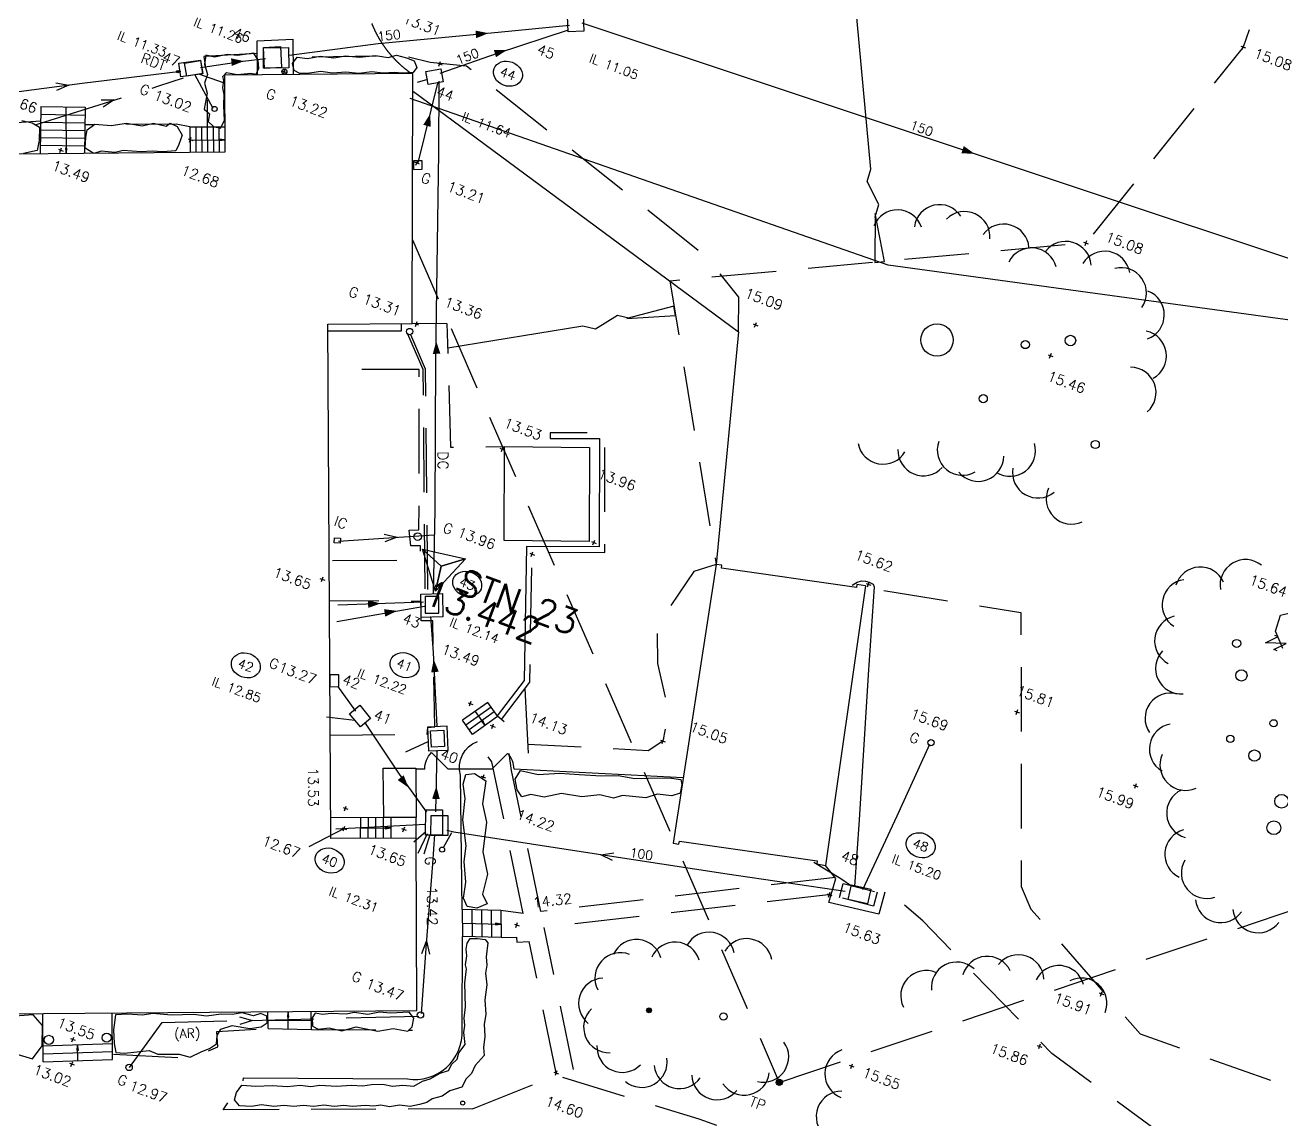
# Model space of a CAD drawing. Header units: millimetres. Extents: x 521005098 to 521837086, y 174609906 to 175681253.
# Drawn here: x 521447142 to 521496642, y 174917061 to 174960173 of the extents above; entities that cross this region are included whole.
import ezdxf
from ezdxf.enums import TextEntityAlignment as Align

# ---------------------------------------------------------------- set-up
doc = ezdxf.new("R2010")
doc.units = ezdxf.units.MM
doc.header["$LTSCALE"] = 200
for name, pattern in [('layout$0$DASHED', [19.05, 12.7, -6.35]), ('layout$0$HIDDEN', [9.525, 6.35, -3.175]), ('layout$0$survey$0$DASHED', [19.05, 12.7, -6.35])]:
    doc.linetypes.add(name, pattern=pattern)
for name, color, linetype in [('layout$0$ED-CHAMBER', 7, 'layout$0$HIDDEN'), ('layout$0$ED-ELEC', 30, 'Continuous'), ('layout$0$ED-FOUL', 3, 'Continuous'), ('layout$0$ED-STORM', 3, 'Continuous'), ('layout$0$survey$0$BOUNDARY', 8, 'Continuous'), ('layout$0$survey$0$BT', 8, 'Continuous'), ('layout$0$survey$0$BUILDING', 8, 'Continuous'), ('layout$0$survey$0$CONTROL', 8, 'Continuous'), ('layout$0$survey$0$DETAIL', 8, 'Continuous'), ('layout$0$survey$0$LEVEL', 8, 'Continuous'), ('layout$0$survey$0$MH_NUMBER', 8, 'Continuous'), ('layout$0$survey$0$SERVICE', 8, 'Continuous'), ('layout$0$survey$0$STAIRS', 8, 'Continuous'), ('layout$0$survey$0$TEXT_SERVICE', 8, 'Continuous'), ('layout$0$survey$0$VEGETATION', 8, 'Continuous')]:
    doc.layers.add(name, color=color, linetype=linetype)
doc.styles.add('layout$0$ROMANS', font='Romans.shx')
doc.styles.add('layout$0$survey$0$ROMANS', font='Romans.shx')

# ---------------------------------------------------------------- blocks, each defined once
blk = doc.blocks.new('layout$0$F')
at = {"layer": 'layout$0$ED-FOUL'}
blk.add_lwpolyline([(0, 0, 0, 0.3, 0), (-0.5, 0, 0.3, 0.3, 0)], format="xyseb", dxfattribs=at)
blk = doc.blocks.new('layout$0$S')
at = {"layer": 'layout$0$ED-STORM'}
blk.add_lwpolyline([(-0.5, 0.15), (0.001, 0), (-0.5, -0.151)], dxfattribs=at)
blk = doc.blocks.new('layout')
at = {"layer": 'layout$0$survey$0$SERVICE', "linetype": 'Continuous'}
h = blk.add_hatch(color=256, dxfattribs=at)
edge = h.paths.add_edge_path()
edge.add_arc((521476848, 174918538), 125, 0, 360)
at = {"layer": 'layout$0$survey$0$VEGETATION', "linetype": 'Continuous'}
h = blk.add_hatch(color=256, dxfattribs=at)
edge = h.paths.add_edge_path()
edge.add_arc((521471718.2, 174921375.8), 95.5, 0, 360)
at = {"layer": 'layout$0$ED-CHAMBER'}
for points in [[(521456524.2, 174959277.4), (521457521.2, 174959292), (521457532.9, 174958491.2), (521456535.9, 174958476.6), (521456524.2, 174959277.4)], [(521454128.6, 174958254.1), (521453279.7, 174958131.5), (521453201.1, 174958675.6), (521454050.1, 174958798.3), (521454128.6, 174958254.1)], [(521463581.2, 174937784.4), (521463597.2, 174936864.7), (521462743.2, 174936849.9), (521462727.2, 174937769.6), (521463581.2, 174937784.4)], [(521462996, 174932529.4), (521463035.8, 174931590.9), (521463809.8, 174931623.7), (521463770.1, 174932562.2), (521462996, 174932529.4)], [(521463581.4, 174929271.8), (521463580.4, 174928273.2), (521462917.6, 174928273.8), (521462918.5, 174929272.4), (521463581.4, 174929271.8)], [(521480562.2, 174925474.3), (521479220.8, 174925823.1), (521479363.6, 174926372), (521480705, 174926023.2), (521480562.2, 174925474.3)]]:
    blk.add_lwpolyline(points, dxfattribs=at)
at = {"layer": 'layout$0$ED-ELEC'}
for p, q in [((521496491.4, 174936090.3), (521496363.6, 174936131.1)), ((521496002.3, 174935852), (521496491.4, 174936090.3)), ((521496817.4, 174935817.3), (521496002.3, 174935852)), ((521496328.3, 174935579), (521496817.4, 174935817.3)), ((521496456.1, 174935538.2), (521496328.3, 174935579))]:
    blk.add_line(p, q, dxfattribs=at)
at = {"layer": 'layout$0$ED-FOUL'}
for points in [[(521457546.2, 174958984.5), (521461044.7, 174959447.6), (521465767.5, 174959890.6), (521468583.6, 174960167.6)], [(521457546.2, 174958984.5), (521461044.7, 174959447.6), (521465767.5, 174959890.6), (521468583.6, 174960167.6)], [(521463485.9, 174958285.8), (521465748.2, 174959072.7), (521468543.7, 174959982.7)], [(521463485.9, 174958285.8), (521465748.2, 174959072.7), (521468543.7, 174959982.7)], [(521469070.3, 174960263.3), (521476369.4, 174957835.2), (521487747.5, 174954034.9), (521498595.1, 174950426.4)], [(521469070.3, 174960263.3), (521476369.4, 174957835.2), (521487747.5, 174954034.9), (521498595.1, 174950426.4)], [(521454046.1, 174958500.6), (521455729.3, 174958751.2), (521456611.2, 174958860.6)], [(521454046.1, 174958500.6), (521455729.3, 174958751.2), (521456611.2, 174958860.6)], [(521454954.9, 174957899.7), (521453977.5, 174958244.9)], [(521454954.9, 174957899.7), (521453977.5, 174958244.9)], [(521462590, 174957924.2), (521463005.9, 174958048.7)], [(521462590, 174957924.2), (521463005.9, 174958048.7)], [(521463226.8, 174937770.8), (521463289.5, 174941095.2), (521463324.5, 174947067.4), (521463442.2, 174955163.9), (521463449.5, 174957966)], [(521463226.8, 174937770.8), (521463289.5, 174941095.2), (521463324.5, 174947067.4), (521463442.2, 174955163.9), (521463449.5, 174957966)], [(521462623.5, 174954744.6), (521463398.3, 174957892.1)], [(521462623.5, 174954744.6), (521463398.3, 174957892.1)], [(521459416.1, 174936688.5), (521462871.1, 174937294.5)], [(521459416.1, 174936688.5), (521462871.1, 174937294.5)], [(521459455.1, 174937339.3), (521462829, 174937458.3)], [(521459455.1, 174937339.3), (521462829, 174937458.3)], [(521463367.1, 174932554.1), (521463223.2, 174935465.1), (521463120.9, 174936885.3)], [(521463367.1, 174932554.1), (521463223.2, 174935465.1), (521463120.9, 174936885.3)], [(521459451.7, 174934145.2), (521460150.9, 174933153.5)], [(521459451.7, 174934145.2), (521460150.9, 174933153.5)], [(521459017, 174932929.6), (521460127.5, 174932808.1)], [(521459017, 174932929.6), (521460127.5, 174932808.1)], [(521460529.3, 174932680.3), (521461873.2, 174930677.7), (521462957.4, 174929184)], [(521460529.3, 174932680.3), (521461873.2, 174930677.7), (521462957.4, 174929184)], [(521462131.9, 174931555.5), (521463019.6, 174931957.3)], [(521462131.9, 174931555.5), (521463019.6, 174931957.3)], [(521463314.2, 174929194.3), (521463373.7, 174931620.6)], [(521463314.2, 174929194.3), (521463373.7, 174931620.6)]]:
    blk.add_lwpolyline(points, dxfattribs=at)
for centre in [(521466158.2, 174958259), (521466158.2, 174958259), (521464554.1, 174938169.6), (521464554.1, 174938169.6), (521455833.4, 174934959.5), (521455833.4, 174934959.5), (521462086.4, 174934967.7), (521462086.4, 174934967.7), (521459136, 174927272.5), (521459136, 174927272.5)]:
    blk.add_ellipse(centre, major_axis=(546.6, -203.5), ratio=0.8266745, dxfattribs=at)
at = {"layer": 'layout$0$ED-STORM'}
for points in [[(521439361, 174956679), (521443195.4, 174957073.6), (521449387.7, 174957880.9), (521453275.1, 174958354.4)], [(521454547.2, 174956894.7), (521453829.6, 174958235)], [(521459480.7, 174939857), (521463243.2, 174940099)], [(521479714.2, 174938117.7), (521479913.3, 174938233.8), (521480083.5, 174938295.2), (521480239.3, 174938281), (521480390.4, 174938236.3), (521480540, 174938154.6), (521480585.2, 174938048.7), (521480349.3, 174934588.9), (521479997.3, 174928871.6), (521479808, 174926247.4)], [(521482764.7, 174931846.2), (521481481.6, 174929022.3), (521480126.3, 174926126)], [(521459379, 174928527.9), (521462915.1, 174928700.2)], [(521462458.5, 174928016.5), (521462926.9, 174928412.6)], [(521462624.8, 174927565.4), (521462991.2, 174928332.5)], [(521462748, 174921246.4), (521462945.1, 174923991.1), (521463205.6, 174927137.5), (521463278.9, 174928296.1)], [(521462862.6, 174927540.1), (521463098.9, 174928302.2)], [(521463622.2, 174927781), (521463955.2, 174928382.5)], [(521479437.2, 174926049.1), (521474787.6, 174926732.5), (521468535.6, 174927700.5), (521464032.3, 174928389.1), (521463746.1, 174928462.5)], [(521478203.6, 174927207.9), (521479275.5, 174926562.9), (521479693.9, 174926274.5)]]:
    blk.add_lwpolyline(points, dxfattribs=at)
at = {"layer": 'layout$0$ED-STORM', "linetype": 'layout$0$DASHED'}
for points in [[(521443891.7, 174955119.6), (521448513, 174956548.9), (521452410.2, 174957779.1), (521453378.4, 174958100.8)], [(521451255.9, 174919127.3), (521452541.2, 174920890.8), (521455979.4, 174920977.8), (521460958.3, 174921111.2), (521462643.7, 174921141.7)]]:
    blk.add_lwpolyline(points, dxfattribs=at)
at = {"layer": 'layout$0$ED-STORM', "linetype": 'Continuous'}
blk.add_circle((521453152.4, 174958338), 50, dxfattribs=at)
at = {"layer": 'layout$0$ED-STORM'}
blk.add_ellipse((521482415, 174927875.3), major_axis=(546.6, -203.5), ratio=0.8266745, dxfattribs=at)
at = {"layer": 'layout$0$survey$0$BOUNDARY', "linetype": 'Continuous', "flags": 128}
for points in [[(521462443.4, 174957560.3), (521475233.9, 174948096.8), (521474358.5, 174938938.5)], [(521462880.3, 174930877.8), (521462530.3, 174930878.3)], [(521465530.3, 174930873.9), (521463800.3, 174930876.5)], [(521473062.2, 174930525.6), (521466400.3, 174930871.8)]]:
    blk.add_lwpolyline(points, dxfattribs=at)
for points in [[(521462880.3, 174930877.8, -0.1989124), (521463150.7, 174931527.9), (521463800.3, 174930876.5)], [(521466400.3, 174930871.8, 0.1989124), (521466147, 174931487.6), (521465530.3, 174930873.9)]]:
    blk.add_lwpolyline(points, format="xyb", dxfattribs=at)
at = {"layer": 'layout$0$survey$0$BT', "linetype": 'Continuous', "flags": 128}
blk.add_lwpolyline([(521569563.8, 174944062.5), (521561446.5, 174947085.5), (521559615.2, 174942167.5), (521544533.7, 174942039.1), (521481137.1, 174950723.9), (521462309.4, 174957283.4)], dxfattribs=at)
at = {"layer": 'layout$0$survey$0$BUILDING', "linetype": 'Continuous'}
blk.add_line((521480247.8, 174938090.6), (521478663.1, 174927084.6), dxfattribs=at)
at = {"layer": 'layout$0$survey$0$BUILDING', "linetype": 'Continuous', "flags": 128}
for points in [[(521462390.1, 174948417.2), (521462407.2, 174958267.2), (521454999.5, 174958205.2), (521455011.4, 174955164.9), (521441081.4, 174955045), (521441119.8, 174948250.2), (521441672.4, 174948248.8), (521441832, 174927969), (521441250, 174927978.4), (521441312.8, 174921192.6), (521462574.6, 174921361.8), (521462547.5, 174928157.9), (521459179.4, 174928139.6), (521459069.3, 174948399.1), (521462390.1, 174948417.2)], [(521480247.8, 174938090.6), (521479901.4, 174938140.5), (521479884.3, 174938021.7), (521474569.1, 174938787), (521474586.2, 174938905.7), (521474358.5, 174938938.5), (521472666.2, 174927955.9), (521472893.9, 174927923.1), (521472911, 174928041.9), (521478344.9, 174927259.5), (521478327.8, 174927140.7), (521478663.1, 174927084.6)]]:
    blk.add_lwpolyline(points, dxfattribs=at)
at = {"layer": 'layout$0$survey$0$CONTROL', "linetype": 'Continuous'}
for p, q in [((521463533.2, 174938861.1), (521462799.9, 174939541)), ((521462799.9, 174939541), (521464488.7, 174939156.2)), ((521463311.1, 174937886.1), (521462799.9, 174939541)), ((521462799.9, 174939541), (521463533.2, 174938861.1)), ((521464488.7, 174939156.2), (521463311.1, 174937886.1)), ((521463533.2, 174938861.1), (521464488.7, 174939156.2)), ((521464488.7, 174939156.2), (521463533.2, 174938861.1)), ((521463311.1, 174937886.1), (521463533.2, 174938861.1)), ((521463533.2, 174938861.1), (521463311.1, 174937886.1))]:
    blk.add_line(p, q, dxfattribs=at)
at = {"layer": 'layout$0$survey$0$DETAIL', "linetype": 'Continuous'}
for p, q in [((521447759.2, 174956963.4), (521447731, 174955102.3)), ((521449509, 174956936.9), (521449481.5, 174955117.4)), ((521453633.2, 174956164), (521455007.5, 174956172.5)), ((521465755.2, 174932947.4), (521465361.1, 174933502)), ((521464758.9, 174932243.2), (521464366.6, 174932795.4)), ((521461263.9, 174928965.5), (521459175, 174928954.1)), ((521462547.5, 174928157.9), (521462543.9, 174928974.6)), ((521465874.2, 174925305.7), (521464351.3, 174925344.9)), ((521465897.7, 174924238.2), (521464374.8, 174924277.3)), ((521465897.7, 174924238.2), (521466497.4, 174924255.7)), ((521466497.4, 174924255.7), (521466511.2, 174924056.2)), ((521466511.2, 174924056.2), (521466992.9, 174924079.3))]:
    blk.add_line(p, q, dxfattribs=at)
at = {"layer": 'layout$0$survey$0$DETAIL', "linetype": 'layout$0$survey$0$DASHED'}
for p, q in [((521466828.8, 174934043.8), (521466986.9, 174930841.3)), ((521479054.4, 174926602.8), (521467452.1, 174925265.5)), ((521478892.1, 174925939.8), (521467582.3, 174924636.3)), ((521466763.9, 174925186.2), (521465874.2, 174925305.7)), ((521458418.5, 174920625.2), (521462405.9, 174920598))]:
    blk.add_line(p, q, dxfattribs=at)
at = {"layer": 'layout$0$survey$0$DETAIL', "linetype": 'layout$0$survey$0$DASHED', "flags": 128}
for points in [[(521462348.1, 174958266.7, -0.7178579), (521464787.1, 174966323.4), (521484000.1, 174961719.6), (521486134, 174965387.5), (521493352.6, 174983255.3), (521501314.1, 175003649.2), (521509322.1, 175025233.5), (521518231.1, 175049110.6)], [(521439542.9, 174927326.5), (521439502.1, 174921852.1, 0.3310004), (521440920.9, 174919907.5), (521447879, 174919534.6)], [(521464762.9, 174917498.2), (521468064, 174918815.9), (521473676.8, 174917097), (521484800, 174913147.6, 0.1996645), (521494429.8, 174914123.6), (521493505.8, 174915320.1), (521487585.8, 174919673.5), (521482495.2, 174924894.1), (521481110.2, 174926089.7), (521481006.6, 174926028.9)], [(521380765.9, 174879144.4), (521387334.4, 174897093.8), (521390385.8, 174905477.1), (521392409.7, 174911187.3, -0.1785014), (521394051.3, 174912723, -0.1180148), (521397225.5, 174912355.2, 0.0927242), (521417507.7, 174916767.7, -0.1853897), (521428659.3, 174919520.5), (521442420.2, 174918512.1, 0.3689257), (521453376.8, 174916339.4), (521463404.9, 174916334.7)]]:
    blk.add_lwpolyline(points, format="xyb", dxfattribs=at)
for points in [[(521526425.1, 175045973.7), (521518059.8, 175021553.9), (521510180.8, 175000648.9), (521502342.9, 174979727.2), (521495117.2, 174959310.7), (521488924, 174951593.7), (521472538.9, 174950090.8), (521474358.5, 174938938.5)], [(521456283.4, 174959054.4), (521454184.7, 174958935.6), (521454302.4, 174958050), (521454314.1, 174956168.2)], [(521475233.9, 174948096.8), (521475256.2, 174949458.4), (521473949.5, 174951071.4), (521464524.3, 174958550.8), (521463099, 174958706.6), (521462049.6, 174958958.5), (521457698.2, 174958903.4)], [(521447750.6, 174956392.8), (521439536.9, 174955824.5), (521438960.4, 174948658)], [(521453633.2, 174956163.5), (521453093.7, 174956279.1), (521449498.5, 174956240.9)], [(521480966.2, 174937911.2), (521486365.8, 174937041), (521486380.2, 174926245.1), (521486759, 174925363.3), (521491060.7, 174920443.4), (521499507.1, 174917442.4), (521501497.8, 174919755.2), (521502160.7, 174922179.4), (521501703, 174924218.2), (521500811.8, 174926980.7), (521497376.3, 174935657.6), (521518280.2, 174936470.4), (521523977.7, 174936797.7), (521537067.8, 174937280.2), (521554246.1, 174937183.1), (521555257.3, 174937087.5), (521557739.3, 174937750.4), (521559640.8, 174940191.7), (521558773.3, 174942358.4), (521561575.8, 174949904.2)], [(521462390.1, 174948441.6), (521463756.8, 174948419.6), (521463900.3, 174943553.3), (521466018, 174943575.3)], [(521459244.8, 174939086.5), (521462718.1, 174939117.5), (521462715.1, 174939663.6), (521462335.2, 174939661.5), (521462274.1, 174940278.5), (521462653.7, 174940296.8), (521462668, 174946605.3), (521459139.1, 174946612.8)], [(521465903.3, 174932826.3), (521467019.4, 174934294.7), (521467105.4, 174939414.4), (521469969.8, 174939404.7), (521469982.7, 174944114), (521467819.5, 174944120)], [(521474358.5, 174938938.5), (521473486.6, 174938659.5), (521472035.2, 174936537.9), (521472056.2, 174935031.2), (521472361.5, 174933687.1), (521472383.8, 174932605), (521472262.7, 174931980.1), (521471678.6, 174931598.8), (521466937.3, 174931845.2)], [(521459157.3, 174932206.9), (521462976.5, 174932244.3), (521463002.2, 174932518.5), (521463283.1, 174932537.1), (521463200.4, 174936711.8), (521462743.4, 174936713.6), (521462738.7, 174937471.1), (521459128.5, 174937504.6)], [(521467452.1, 174925265.5), (521466302.6, 174930820.8), (521466033, 174932720.3), (521465755.2, 174932947.4)], [(521466763.9, 174925186.2), (521465527.6, 174931161.3), (521464758.9, 174932243.2)], [(521468737.9, 174919051.2), (521467582.3, 174924636.3)], [(521468062.3, 174918911.3), (521466992.9, 174924079.3)], [(521450625.9, 174919649.6), (521453695.2, 174919482.6), (521454733.6, 174919935.7), (521454696.5, 174920535.7), (521456708.9, 174920660.2)], [(521464762.9, 174917498.2), (521454939.8, 174917453.8), (521455733.1, 174918592.2)]]:
    blk.add_lwpolyline(points, dxfattribs=at)
at = {"layer": 'layout$0$survey$0$DETAIL', "flags": 128}
for points in [[(521480625.8, 174952596.4), (521480623, 174952627.2), (521480770.3, 174953112.3), (521480303.9, 174954012.9), (521480451.2, 174954498.1), (521479693.3, 174962751.6)], [(521470998.5, 174948624), (521470968, 174948619), (521470473.7, 174948731.9), (521469608.1, 174948203.5), (521469113.7, 174948316.3), (521463785.5, 174947446.4)]]:
    blk.add_lwpolyline(points, dxfattribs=at)
at = {"layer": 'layout$0$survey$0$DETAIL', "linetype": 'Continuous', "flags": 128}
for points in [[(521456290.4, 174958216), (521456279.3, 174959548.7), (521457692.2, 174959615.6), (521457703.8, 174958227.8)], [(521459070.7, 174948132.4), (521461962.4, 174948128.7), (521461960.8, 174948414.9)], [(521467819.5, 174944120), (521467818.9, 174943900), (521469762.1, 174943894.6), (521469750.4, 174939625.4), (521466889.1, 174939635.2), (521466800.7, 174934370.4), (521465737.7, 174932971.9)], [(521481006.6, 174926028.9), (521480770.9, 174925164.1), (521478797.9, 174925621.5), (521479079.3, 174926572.2), (521478663.1, 174927084.6)]]:
    blk.add_lwpolyline(points, dxfattribs=at)
at = {"layer": 'layout$0$survey$0$DETAIL', "flags": 128}
for points in [[(521480627, 174952750.4), (521480611.5, 174950831.2), (521480991.9, 174950866.1)], [(521470844.8, 174948614.5), (521472760.3, 174948733.7), (521472698.8, 174949110.7)]]:
    blk.add_lwpolyline(points, close=True, dxfattribs=at)
at = {"layer": 'layout$0$survey$0$DETAIL', "linetype": 'Continuous', "flags": 128}
for points in [[(521466007.9, 174939873.8), (521466018, 174943575.3), (521469365.2, 174943545.7), (521469355.1, 174939844.3)], [(521461263.9, 174928965.5), (521461250, 174930905.4), (521462530, 174930914.6), (521462543.9, 174928974.6)]]:
    blk.add_lwpolyline(points, close=True, dxfattribs=at)
for points in [[(521464351.3, 174925344.9), (521464291.7, 174930635.5, -0.3904582), (521464957, 174931968.1)], [(521455733.1, 174918592.2), (521455736.9, 174918713.4), (521462198.9, 174918672.1, 0.4762112), (521464355.3, 174920604.6), (521464374.8, 174924277.3)]]:
    blk.add_lwpolyline(points, format="xyb", dxfattribs=at)
at = {"layer": 'layout$0$survey$0$DETAIL', "linetype": 'Continuous'}
for centre in [(521448076.3, 174920211), (521450350.3, 174920295.5)]:
    blk.add_circle(centre, 180, dxfattribs=at)
at = {"layer": 'layout$0$survey$0$LEVEL', "flags": 128}
for points in [[(521495082.3, 174959217), (521495152.1, 174959404.4)], [(521495023.5, 174959345.6), (521495210.9, 174959275.8)], [(521457319.3, 174958247.3), (521457389.1, 174958434.8)], [(521463376.5, 174958681.7), (521463563.9, 174958611.9)], [(521463435.3, 174958553.1), (521463505.1, 174958740.5)], [(521457260.4, 174958375.9), (521457447.9, 174958306.1)], [(521453559.3, 174955698.7), (521453746.7, 174955628.9)], [(521453618.1, 174955570.1), (521453687.9, 174955757.5)], [(521448450.6, 174955282.1), (521448638.1, 174955212.3)], [(521448509.5, 174955153.5), (521448579.2, 174955340.9)], [(521462476.9, 174954784.9), (521462664.3, 174954715.1)], [(521462535.7, 174954656.3), (521462605.5, 174954843.7)], [(521488830.3, 174951628.6), (521489017.7, 174951558.8)], [(521488889.1, 174951500), (521488958.9, 174951687.4)], [(521462453.2, 174948436.6), (521462640.7, 174948366.8)], [(521462512, 174948308), (521462581.8, 174948495.4)], [(521475817.6, 174948405.3), (521476005.1, 174948335.5)], [(521475876.5, 174948276.7), (521475946.3, 174948464.1)], [(521487436.1, 174947190.9), (521487623.6, 174947121.2)], [(521487494.9, 174947062.3), (521487564.7, 174947249.8)], [(521465903.4, 174943378.7), (521465973.2, 174943566.1)], [(521465844.6, 174943507.3), (521466032, 174943437.5)], [(521469446.8, 174939834.8), (521469634.3, 174939765)], [(521469505.7, 174939706.2), (521469575.4, 174939893.6)], [(521467016, 174939374.6), (521467203.5, 174939304.8)], [(521467074.9, 174939246), (521467144.7, 174939433.4)], [(521458752.8, 174938387), (521458940.2, 174938317.2)], [(521458811.6, 174938258.4), (521458881.4, 174938445.9)], [(521480264.4, 174938181.6), (521480451.8, 174938111.8)], [(521480323.2, 174938053), (521480393, 174938240.4)], [(521464586.5, 174933489.5), (521464774, 174933419.8)], [(521464645.4, 174933360.9), (521464715.1, 174933548.4)], [(521486116.8, 174933156.6), (521486304.3, 174933086.8)], [(521486175.7, 174933028), (521486245.5, 174933215.4)], [(521465523, 174932471.2), (521465592.8, 174932658.7)], [(521465464.2, 174932599.9), (521465651.6, 174932530.1)], [(521472169, 174932015), (521472356.4, 174931945.2)], [(521472227.8, 174931886.4), (521472297.6, 174932073.8)], [(521465093.3, 174930601.4), (521465280.7, 174930531.6)], [(521465152.1, 174930472.8), (521465221.9, 174930660.2)], [(521490788.2, 174930249.4), (521490975.6, 174930179.6)], [(521490847, 174930120.8), (521490916.8, 174930308.2)], [(521459663.2, 174929361.8), (521459850.6, 174929292)], [(521459722, 174929233.2), (521459791.8, 174929420.6)], [(521459611.7, 174928567.9), (521459799.2, 174928498.1)], [(521459670.6, 174928439.2), (521459740.3, 174928626.7)], [(521461965, 174928536.5), (521462152.4, 174928466.7)], [(521462023.8, 174928407.9), (521462093.6, 174928595.3)], [(521478727.3, 174925966.5), (521478914.7, 174925896.7)], [(521478786.1, 174925837.9), (521478855.9, 174926025.3)], [(521466411.1, 174924771.3), (521466598.5, 174924701.5)], [(521466469.9, 174924642.6), (521466539.7, 174924830.1)], [(521489441.8, 174922061.6), (521489629.2, 174921991.8)], [(521489500.6, 174921933), (521489570.4, 174922120.4)], [(521448985.4, 174920136.6), (521449055.2, 174920324.1)], [(521448926.6, 174920265.2), (521449114, 174920195.5)], [(521487006.3, 174919994.2), (521487193.7, 174919924.4)], [(521487065.1, 174919865.6), (521487134.9, 174920053)], [(521448887.9, 174919293.3), (521449075.3, 174919223.5)], [(521448946.7, 174919164.7), (521449016.5, 174919352.2)], [(521467968.5, 174918946.2), (521468156, 174918876.5)], [(521468027.4, 174918817.6), (521468097.1, 174919005.1)], [(521479600.2, 174919214.4), (521479787.6, 174919144.6)], [(521479659, 174919085.8), (521479728.8, 174919273.2)]]:
    blk.add_lwpolyline(points, dxfattribs=at)
at = {"layer": 'layout$0$survey$0$LEVEL', "linetype": 'Continuous', "flags": 128}
blk.add_lwpolyline([(521459705.5, 174928533), (521458322.2, 174927813.1)], dxfattribs=at)
at = {"layer": 'layout$0$survey$0$SERVICE', "linetype": 'layout$0$survey$0$DASHED'}
for p, q in [((521462395.8, 174951717.2), (521476848, 174918538)), ((521476848, 174918538), (521501217.9, 174926714.3))]:
    blk.add_line(p, q, dxfattribs=at)
at = {"layer": 'layout$0$survey$0$SERVICE', "linetype": 'Continuous', "flags": 128}
for points in [[(521469117.9, 174960561.2), (521469147.2, 174959931.8), (521468527.9, 174959902.9), (521468498.5, 174960532.3)], [(521456529.3, 174959290), (521457198.3, 174959326.6), (521457243, 174958507.9), (521456574, 174958471.3)], [(521454145, 174958268.8), (521453514.6, 174958158.2), (521453424.8, 174958670.4), (521454055.2, 174958781)], [(521463611, 174957942.6), (521463020.8, 174957834.7), (521462927.3, 174958346.3), (521463517.5, 174958454.2)], [(521462783.2, 174954494.4), (521462781.4, 174954834.4), (521462441.4, 174954832.5), (521462443.2, 174954492.5)], [(521459330.4, 174939982.5), (521459569.9, 174939966), (521459556.2, 174939766.5), (521459316.8, 174939782.9)], [(521463432.5, 174937669.4), (521462892.5, 174937666.5), (521462896, 174937016.5), (521463436, 174937019.4)], [(521459496.9, 174934121.9), (521459494.3, 174934591.9), (521459144.3, 174934590), (521459146.9, 174934120)], [(521460346.5, 174932538.5), (521459919.2, 174933054.6), (521460319.8, 174933386.2), (521460747, 174932870)], [(521463631.6, 174932413.1), (521463664.6, 174931763.9), (521463145.2, 174931737.5), (521463112.2, 174932386.7)], [(521463127.7, 174928263.7), (521463131.7, 174929053.7), (521463791.7, 174929050.3), (521463787.7, 174928260.3)], [(521480317.7, 174925565.1), (521479557.1, 174925737.9), (521479687.8, 174926313.2), (521480448.4, 174926140.4)]]:
    blk.add_lwpolyline(points, close=True, dxfattribs=at)
at = {"layer": 'layout$0$survey$0$SERVICE', "linetype": 'layout$0$survey$0$DASHED', "flags": 128}
for points in [[(521462207.4, 174948012.4), (521462803.8, 174946618.5), (521462892.5, 174937666.5)], [(521462319.5, 174947984.4), (521462903.6, 174946639.9), (521462992.5, 174937667.5)]]:
    blk.add_lwpolyline(points, dxfattribs=at)
at = {"layer": 'layout$0$survey$0$SERVICE', "linetype": 'Continuous'}
for centre, radius in [((521457354.2, 174958341), 100), ((521454603, 174956871.4), 100), ((521462290.3, 174948106), 125), ((521462604.7, 174940033.5), 150), ((521482821.6, 174931914.6), 125), ((521463562.7, 174927704.6), 100), ((521462713.3, 174921191.7), 125), ((521451238.2, 174919126.4), 125), ((521476848, 174918538), 125), ((521464379.2, 174917722.5), 80)]:
    blk.add_circle(centre, radius, dxfattribs=at)
at = {"layer": 'layout$0$survey$0$STAIRS', "linetype": 'Continuous'}
for p, q in [((521447759.2, 174956963.4), (521449509, 174956936.9)), ((521447754.7, 174956660.2), (521449504.4, 174956633.6)), ((521447745.5, 174956053.7), (521449495.3, 174956027.1)), ((521447750.1, 174956356.9), (521449499.9, 174956330.4)), ((521453633.2, 174956163.5), (521453641.9, 174955153.2)), ((521453861.4, 174956165.4), (521453870.1, 174955155.1)), ((521454089.7, 174956167.4), (521454098.4, 174955157.1)), ((521454318, 174956169.4), (521454326.7, 174955159.1)), ((521454546.2, 174956171.3), (521454554.9, 174955161)), ((521454774.5, 174956173.3), (521454783.2, 174955163)), ((521447736.3, 174955447.1), (521449486.1, 174955420.6)), ((521447740.9, 174955750.4), (521449490.7, 174955723.9)), ((521465361.1, 174933502), (521464366.6, 174932795.4)), ((521465491.9, 174933317.9), (521464497.3, 174932611.3)), ((521465622.7, 174933133.9), (521464628.1, 174932427.3)), ((521465753.5, 174932949.8), (521464758.9, 174932243.2)), ((521460348.7, 174928961), (521460341.5, 174928145.9)), ((521460648.7, 174928962.6), (521460641.5, 174928147.5)), ((521460948.7, 174928964.3), (521460941.5, 174928149.2)), ((521461248.7, 174928965.9), (521461241.5, 174928150.8)), ((521461548.7, 174928967.5), (521461541.5, 174928152.4)), ((521464351.3, 174925344.9), (521464374.8, 174924277.3)), ((521464732.1, 174925335.1), (521464755.5, 174924267.6)), ((521465112.8, 174925325.3), (521465136.2, 174924257.8)), ((521465493.5, 174925315.5), (521465517, 174924248)), ((521465874.2, 174925305.7), (521465897.7, 174924238.2)), ((521456708.9, 174920660.2), (521456703.6, 174921315)), ((521458418.5, 174920625.2), (521458412.9, 174921328.6)), ((521447853.2, 174919342.1), (521447838.1, 174921244.5)), ((521450587.1, 174919443.7), (521450572.6, 174921266.2)), ((521456706.3, 174920987.6), (521458415.7, 174920976.9)), ((521447829.8, 174919971.7), (521450582.1, 174920073.9)), ((521447850.7, 174919657.2), (521450584.6, 174919758.8)), ((521447853.2, 174919342.1), (521450587.1, 174919443.7))]:
    blk.add_line(p, q, dxfattribs=at)
at = {"layer": 'layout$0$survey$0$STAIRS', "linetype": 'layout$0$survey$0$DASHED'}
blk.add_line((521456708.9, 174920660.2), (521458418.5, 174920625.2), dxfattribs=at)
at = {"layer": 'layout$0$survey$0$STAIRS', "flags": 128}
for points in [[(521448742.6, 174956948.5), (521448758.4, 174955111.1)], [(521453637.6, 174955648.2), (521455009.5, 174955660)], [(521454789.3, 174955680.2), (521454835.6, 174955634.7)], [(521454789.4, 174955666), (521454823.1, 174955632.9)], [(521454789.6, 174955651.9), (521454810.7, 174955631.1)], [(521454789.7, 174955637.7), (521454798.2, 174955629.3)], [(521454796.4, 174955687.3), (521454848, 174955636.5)], [(521454812.7, 174955685.2), (521454860.4, 174955638.3)], [(521454829.1, 174955683.1), (521454872.8, 174955640.2)], [(521454845.5, 174955681), (521454885.2, 174955642)], [(521454861.9, 174955678.9), (521454897.7, 174955643.8)], [(521454878.3, 174955676.8), (521454910.1, 174955645.6)], [(521454894.7, 174955674.7), (521454922.5, 174955647.4)], [(521454911.1, 174955672.6), (521454934.9, 174955649.2)], [(521454927.5, 174955670.5), (521454947.4, 174955651)], [(521454943.9, 174955668.4), (521454959.8, 174955652.8)], [(521454960.3, 174955666.3), (521454972.2, 174955654.6)], [(521454976.7, 174955664.2), (521454984.7, 174955656.4)], [(521448736.2, 174955330.9), (521448727.7, 174955322.4)], [(521448750.3, 174955331.1), (521448729.5, 174955309.9)], [(521448764.5, 174955331.2), (521448731.3, 174955297.5)], [(521448778.6, 174955331.3), (521448733.1, 174955285.1)], [(521448785.7, 174955324.3), (521448735, 174955272.6)], [(521448783.6, 174955307.9), (521448736.8, 174955260.2)], [(521448781.5, 174955291.5), (521448738.6, 174955247.8)], [(521448779.4, 174955275.1), (521448740.4, 174955235.4)], [(521448777.3, 174955258.7), (521448742.2, 174955222.9)], [(521448775.2, 174955242.3), (521448744, 174955210.5)], [(521448773.1, 174955225.9), (521448745.8, 174955198.1)], [(521448771.1, 174955209.5), (521448747.6, 174955185.7)], [(521448768.9, 174955193.1), (521448749.4, 174955173.3)], [(521448766.8, 174955176.7), (521448751.2, 174955160.8)], [(521448764.7, 174955160.3), (521448753, 174955148.4)], [(521448762.7, 174955143.9), (521448754.8, 174955135.9)], [(521464863.8, 174933148.7), (521465256.2, 174932596.5)], [(521465112.1, 174932764), (521465110.1, 174932752.2)], [(521465123.7, 174932772.2), (521465118.7, 174932743)], [(521465135.2, 174932780.4), (521465127.3, 174932733.8)], [(521465146.7, 174932788.6), (521465135.9, 174932724.7)], [(521465156.6, 174932786.9), (521465144.5, 174932715.5)], [(521465164.2, 174932772.3), (521465153.1, 174932706.3)], [(521465171.9, 174932757.6), (521465161.7, 174932697.2)], [(521465179.6, 174932743), (521465170.3, 174932688)], [(521465187.2, 174932728.3), (521465178.9, 174932678.9)], [(521465194.9, 174932713.6), (521465187.5, 174932669.7)], [(521465202.5, 174932699), (521465196.1, 174932660.6)], [(521465210.2, 174932684.4), (521465204.6, 174932651.4)], [(521465217.9, 174932669.7), (521465213.2, 174932642.3)], [(521465225.5, 174932655.1), (521465221.8, 174932633.1)], [(521465233.2, 174932640.4), (521465230.4, 174932623.9)], [(521465240.9, 174932625.8), (521465239, 174932614.8)], [(521460345.1, 174928549.7), (521461545.1, 174928560)], [(521461324.9, 174928580.1), (521461371.2, 174928534.7)], [(521461325, 174928566), (521461358.7, 174928532.9)], [(521461325.2, 174928551.8), (521461346.3, 174928531.1)], [(521461325.3, 174928537.7), (521461333.8, 174928529.3)], [(521461331.9, 174928587.2), (521461383.6, 174928536.5)], [(521461348.3, 174928585.1), (521461396, 174928538.3)], [(521461364.7, 174928583), (521461408.4, 174928540.1)], [(521461381.1, 174928581), (521461420.8, 174928541.9)], [(521461397.5, 174928578.9), (521461433.3, 174928543.7)], [(521461413.9, 174928576.8), (521461445.7, 174928545.5)], [(521461430.3, 174928574.6), (521461458.1, 174928547.3)], [(521461446.7, 174928572.6), (521461470.5, 174928549.1)], [(521461463.1, 174928570.5), (521461483, 174928550.9)], [(521461479.5, 174928568.4), (521461495.4, 174928552.8)], [(521461495.9, 174928566.3), (521461507.8, 174928554.6)], [(521461512.3, 174928564.2), (521461520.3, 174928556.4)], [(521464363.1, 174924811.1), (521465885.9, 174924772)], [(521465665.5, 174924757.2), (521465673.8, 174924748.5)], [(521465665.9, 174924771.4), (521465686.3, 174924749.9)], [(521465666.2, 174924785.5), (521465698.8, 174924751.3)], [(521465666.6, 174924799.7), (521465711.2, 174924752.6)], [(521465673.9, 174924806.5), (521465723.7, 174924754)], [(521465690.2, 174924803.9), (521465736.2, 174924755.4)], [(521465706.5, 174924801.2), (521465748.7, 174924756.8)], [(521465722.8, 174924798.6), (521465761.2, 174924758.2)], [(521465739.1, 174924795.9), (521465773.6, 174924759.5)], [(521465755.5, 174924793.2), (521465786.1, 174924760.9)], [(521465771.7, 174924790.6), (521465798.6, 174924762.3)], [(521465788.1, 174924787.9), (521465811.1, 174924763.7)], [(521465804.4, 174924785.3), (521465823.6, 174924765.1)], [(521465820.7, 174924782.6), (521465836, 174924766.4)], [(521465837, 174924779.9), (521465848.5, 174924767.8)], [(521465853.3, 174924777.3), (521465861, 174924769.2)], [(521457493.3, 174921255.8), (521457509, 174921271.7)], [(521457495.5, 174921272.2), (521457507.1, 174921284.1)], [(521457497.5, 174921288.6), (521457505.3, 174921296.6)], [(521457507.6, 174920643.8), (521457501.7, 174921321.4)], [(521457474.5, 174921108.2), (521457525.2, 174921159.9)], [(521457476.6, 174921124.6), (521457523.4, 174921172.3)], [(521457478.7, 174921141), (521457521.6, 174921184.7)], [(521457480.7, 174921157.4), (521457519.8, 174921197.1)], [(521457481.6, 174921101.2), (521457527, 174921147.5)], [(521457482.8, 174921173.8), (521457518, 174921209.6)], [(521457485, 174921190.2), (521457516.2, 174921222)], [(521457487.1, 174921206.6), (521457514.4, 174921234.4)], [(521457489.1, 174921223), (521457512.6, 174921246.8)], [(521457491.2, 174921239.4), (521457510.8, 174921259.3)], [(521457495.7, 174921101.3), (521457528.8, 174921135)], [(521457509.9, 174921101.5), (521457530.6, 174921122.6)], [(521457524, 174921101.6), (521457532.4, 174921110.1)], [(521449178.7, 174919809.7), (521449229.5, 174919861.3)], [(521449180.8, 174919826), (521449227.7, 174919873.7)], [(521449182.9, 174919842.4), (521449225.8, 174919886.1)], [(521449185, 174919858.8), (521449224, 174919898.5)], [(521449185.8, 174919802.6), (521449231.3, 174919848.9)], [(521449187.1, 174919875.2), (521449222.2, 174919911)], [(521449189.2, 174919891.6), (521449220.4, 174919923.4)], [(521449191.3, 174919908), (521449218.6, 174919935.9)], [(521449193.4, 174919924.4), (521449216.8, 174919948.2)], [(521449195.5, 174919940.8), (521449215, 174919960.7)], [(521449197.6, 174919957.2), (521449213.2, 174919973.1)], [(521449199.7, 174919973.6), (521449211.4, 174919985.5)], [(521449200, 174919802.7), (521449233.1, 174919836.4)], [(521449201.8, 174919990), (521449209.6, 174919998)], [(521449211.4, 174919392.6), (521449206, 174920022.8)], [(521449214.1, 174919802.9), (521449234.9, 174919824)], [(521449228.3, 174919803), (521449236.7, 174919811.6)]]:
    blk.add_lwpolyline(points, dxfattribs=at)
for points in [[(521455009.5, 174955660), (521454789.2, 174955688.2), (521454789.8, 174955628)], [(521448758.4, 174955111.1), (521448786.6, 174955331.4), (521448726.5, 174955330.9)], [(521465256.2, 174932596.5), (521465153.3, 174932793.2), (521465104.2, 174932758.4)], [(521461545.1, 174928560), (521461324.8, 174928588.1), (521461325.4, 174928528)], [(521465885.9, 174924772), (521465666.8, 174924807.7), (521465665.2, 174924747.5)], [(521457501.7, 174921321.4), (521457473.6, 174921101.1), (521457533.7, 174921101.7)], [(521449206, 174920022.8), (521449177.8, 174919802.5), (521449238, 174919803.1)]]:
    blk.add_lwpolyline(points, close=True, dxfattribs=at)
at = {"layer": 'layout$0$survey$0$VEGETATION', "linetype": 'Continuous', "flags": 128}
for points in [[(521456319.1, 174958786.9), (521456147.3, 174959071.3), (521455507, 174958975), (521455106.5, 174959018), (521454598.9, 174958905), (521454252.9, 174958984.8), (521454204.6, 174958635.5), (521454331, 174958229.3), (521454212.7, 174957889.7), (521454310.4, 174957494.1), (521454196.5, 174956859.1), (521454398.5, 174956677.7), (521454351.7, 174956376.8), (521454555.6, 174956178.4), (521454841.5, 174956112.8), (521454997.5, 174956422), (521454962, 174957006.7), (521454977, 174957441.8), (521454925.3, 174957697.8), (521454962.2, 174957994.3), (521454931.3, 174958152.7), (521455079.6, 174958309.7), (521455508, 174958231.8), (521456025.6, 174958284), (521456239.8, 174958245), (521456349.4, 174958473.6), (521456319.1, 174958786.9)], [(521461774.8, 174958985.5), (521462166.1, 174958884.5), (521462461.4, 174958765.6), (521462576.7, 174958499.4), (521462427.2, 174958313.9), (521461997.1, 174958286.6), (521461685.4, 174958313.3), (521461228.8, 174958286.9), (521460798.5, 174958331), (521460282.2, 174958264.3), (521459775.4, 174958319), (521459244.3, 174958284.6), (521458785.6, 174958348.3), (521458348.7, 174958278.8), (521457961.6, 174958271.1), (521457737.9, 174958390.1), (521457678.4, 174958662.3), (521457851.2, 174958910.5), (521458262.9, 174958864.4), (521458758.6, 174958947.7), (521459299.7, 174958889.1), (521459765.9, 174958965.5), (521460307, 174958906.9), (521460939.9, 174958974.9), (521461437.9, 174958896.6), (521461774.8, 174958985.5)], [(521447012.5, 174956412.8), (521447424.1, 174956323.1), (521447704.9, 174956155), (521447697.8, 174955623.9), (521447616.5, 174955234.8), (521447077.1, 174955118)], [(521452853.5, 174956308), (521453131.6, 174956182.3), (521453323.5, 174955845.1), (521453201.4, 174955477.3), (521453078.9, 174955227.7), (521452569.6, 174955188.6), (521452150, 174955212), (521451711.1, 174955183.5), (521451005.6, 174955232.2), (521450687.5, 174955151.4), (521450142.3, 174955214.2), (521449850.2, 174955123.7), (521449511.2, 174955323.7), (521449535.2, 174955765), (521449591.2, 174956054.1), (521449881.3, 174956278.2), (521450529.4, 174956214), (521451128.4, 174956315.6), (521451750.7, 174956202), (521452199.1, 174956315.5), (521452694.2, 174956197.5), (521452853.5, 174956308)], [(521496677.2, 174935628), (521496394, 174936310.1), (521496586.6, 174936934.3), (521497354.2, 174937125.7)], [(521464389.7, 174930285), (521464498.8, 174930656.4), (521464846.4, 174930703.6), (521465294.5, 174930419), (521465154.6, 174929505), (521465311.5, 174928786.7), (521465169.7, 174927614.2), (521465349, 174926734.5), (521465150.6, 174925948.3), (521465340.3, 174925571.3), (521464936, 174925403.7), (521464557, 174925462.4), (521464407.5, 174925789), (521464502.9, 174926425.1), (521464429.7, 174927241.7), (521464513.5, 174927846.7), (521464388.2, 174928871.3), (521464480.4, 174929720.6), (521464389.7, 174930285)], [(521471685.8, 174930521.9), (521472243.2, 174930530.3), (521472596.6, 174930520.8), (521472970.7, 174930466), (521473008.3, 174930264.2), (521472938.1, 174929924.2), (521472608.7, 174929821.5), (521472031.5, 174929886.2), (521471583.7, 174929743.1), (521470667.6, 174929830.8), (521470321.7, 174929734.3), (521469777.4, 174929861.8), (521469072.8, 174929786.2), (521468263.8, 174929909.1), (521467582.1, 174929768.6), (521467056.4, 174929870.4), (521466702.2, 174929777), (521466517.1, 174930061.9), (521466444.9, 174930473.6), (521466657.3, 174930817), (521467342.9, 174930665.1), (521468196.8, 174930713.2), (521468966.6, 174930661.3), (521469839.4, 174930608.6), (521470494.6, 174930627.5), (521471161.5, 174930501.2), (521471685.8, 174930521.9)], [(521446688.7, 174919684.8), (521447432, 174919460.8), (521447809.8, 174919979.4), (521447832, 174920771.1), (521447463.4, 174921198.4), (521446749.7, 174921147.7)], [(521464517.4, 174923780.4), (521464556.1, 174924018.9), (521464671.5, 174924202.4), (521464959.4, 174924201), (521465259, 174924160.1), (521465366.5, 174924037.7), (521465297.5, 174923481.1), (521465322.8, 174923154), (521465280.4, 174922834.6), (521465322.3, 174922375.1), (521465244.3, 174921786.5), (521465286.4, 174921212), (521465223.6, 174920835.9), (521465245.2, 174920348.5), (521465196.9, 174919910.6), (521465221, 174919597.1), (521464866.3, 174919205.7), (521464723.5, 174918885.4), (521464507.5, 174918677.9), (521464347, 174918349.5), (521463870.7, 174918200.4), (521463564.3, 174917993.9), (521463175, 174917888.9), (521462966.7, 174917744), (521462676.8, 174917660.8), (521462307.8, 174917586.5), (521461888.1, 174917636.9), (521461497.8, 174917576.4), (521461150.1, 174917638.2), (521460872, 174917594.7), (521460528.7, 174917621), (521460037.3, 174917589.3), (521459697.4, 174917624.7), (521459315.7, 174917587.4), (521458906.7, 174917642.7), (521458511.4, 174917592.8), (521458098, 174917627.6), (521457731.2, 174917590.6), (521457334.7, 174917632.4), (521456934.4, 174917584.4), (521456448.2, 174917653.7), (521456054.9, 174917585.4), (521455585.9, 174917618), (521455382, 174917852.8), (521455472.3, 174918142.6), (521455678.5, 174918427.6), (521456226.6, 174918382.3), (521456877.7, 174918416.3), (521457478.1, 174918373), (521457980.8, 174918427), (521458401.4, 174918379.2), (521458743.6, 174918429.8), (521459415.7, 174918385.4), (521459978.1, 174918426), (521460440.3, 174918395), (521460778.1, 174918448.6), (521461232.8, 174918469.1), (521461617.4, 174918387.6), (521462015.9, 174918430.4), (521462448.1, 174918390), (521462798.7, 174918588.9), (521463095.9, 174918680.1), (521463488.1, 174918895.8), (521463821.6, 174919001), (521463946.2, 174919248.7), (521464156, 174919455.5), (521464224.5, 174919694.7), (521464468.9, 174920027.1), (521464420.6, 174920498), (521464464.1, 174920771.7), (521464438.5, 174921066.5), (521464483.5, 174921511.4), (521464457.2, 174922438.4), (521464527.7, 174923015), (521464485, 174923171.9), (521464542.5, 174923524), (521464517.4, 174923780.4)], [(521450697.5, 174921192.8), (521450618.3, 174920612.1), (521450651.1, 174920064.4), (521450720.3, 174919714.9), (521451059.3, 174919688.3), (521452030.7, 174919787.3), (521452365.8, 174919650.1), (521453211.7, 174919646.4), (521453643.9, 174919535.3), (521454098.4, 174919752.1), (521454405.6, 174919874.4), (521454674.3, 174920060.7), (521454707.7, 174920384.5), (521454849.2, 174920630.7), (521455290.2, 174920777.8), (521455991.6, 174920653.7), (521456441, 174920722.9), (521456675.7, 174920884.6), (521456658.6, 174921140), (521456426, 174921251.5), (521456131.1, 174921162.1), (521455688, 174921277.3), (521455290.5, 174921213.6), (521454858.6, 174921225), (521454279.4, 174921141.8), (521453783.1, 174921214.5), (521452888.1, 174921186.6), (521452177.3, 174921252), (521451764.8, 174921181.5), (521451171.6, 174921228), (521450697.5, 174921192.8)], [(521458569.4, 174921266.9), (521458448.3, 174921075.4), (521458462.7, 174920746.3), (521458680.3, 174920627.9), (521459110.7, 174920679.4), (521459616.6, 174920565.7), (521460176.5, 174920730.8), (521461031, 174920549.6), (521461644.4, 174920657.4), (521462217.2, 174920556.2), (521462382.1, 174920731.4), (521462456.5, 174921064.9), (521462268.7, 174921296.7), (521461532.2, 174921259.6), (521461097.5, 174921296.9), (521460639.9, 174921205.8), (521460099.9, 174921294.8), (521459787.1, 174921224.5), (521459200.8, 174921256), (521458848.3, 174921212.9), (521458569.4, 174921266.9)]]:
    blk.add_lwpolyline(points, dxfattribs=at)
at = {"layer": 'layout$0$survey$0$VEGETATION', "linetype": 'Continuous'}
for centre, radius in [((521483060.4, 174947774.2), 636.6), ((521486539.1, 174947591.2), 159.2), ((521488313.7, 174947750.9), 206.9), ((521484881.5, 174945461.4), 159.2), ((521489293.2, 174943657.2), 159.2), ((521494862.6, 174935823), 159.2), ((521495048.8, 174934566.5), 222.8), ((521496316.9, 174932678.1), 143.2), ((521494613.1, 174932067.9), 143.2), ((521495562.9, 174931407.4), 222.8), ((521496634, 174929606.7), 270.6), ((521496326.4, 174928564.9), 270.6), ((521471718.2, 174921375.8), 95.5), ((521474644.5, 174921132.5), 143.2)]:
    blk.add_circle(centre, radius, dxfattribs=at)
for centre, start, end in [((521483160.2, 174952103.3), 33.26707, 172.5388), ((521481498.1, 174951895.8), 18.95684, 158.22857), ((521484145.4, 174951832.9), 355.95241, 135.22414), ((521485684.5, 174951339.5), 4.51246, 143.78419), ((521488129.3, 174950658.1), 3.88411, 143.15584), ((521486782.4, 174950401.4), 14.46776, 153.73949), ((521489662.6, 174950270.4), 9.39819, 148.66992), ((521490308.9, 174949621.6), 324.96415, 104.23588), ((521491012.8, 174948762.8), 289.93455, 69.20628), ((521491094, 174947147.6), 298.69437, 77.9661), ((521490687.1, 174945698.2), 310.87136, 90.14309), ((521480934.6, 174943881.4), 190.24031, 329.51204), ((521484068.6, 174943443.7), 160.51109, 299.78282), ((521485937.3, 174943406.3), 237.65101, 16.92274), ((521482521.2, 174943423.6), 178.20638, 317.47811), ((521484685.7, 174943206.3), 220.02622, 359.29795), ((521487034.9, 174942550.2), 170.16402, 309.43575), ((521488359.4, 174941520.1), 155.50925, 294.78098), ((521495209.9, 174938125.6), 50.83158, 190.10332), ((521493428.9, 174937832), 24.03138, 163.30311), ((521492925.1, 174937343.5), 98.07572, 237.34745), ((521492630.7, 174935917.7), 103.27278, 242.54451), ((521492666.3, 174934835.3), 136.17602, 275.44775), ((521492253.8, 174932870), 74.67788, 213.94961), ((521492423.8, 174931665.8), 100.56659, 239.83832), ((521492841.2, 174931038.1), 155.50922, 294.78095), ((521493103.2, 174929142.8), 114.85811, 254.12984), ((521493031.9, 174927515.1), 104.9675, 244.23923), ((521493682.5, 174926779.3), 149.54401, 288.81574), ((521494235.2, 174925827.2), 185.51024, 324.78197), ((521495711.2, 174925429.1), 184.56487, 323.8366), ((521474082.4, 174923450.9), 10.75817, 150.0299), ((521471222.1, 174923163.3), 15.87802, 155.14975), ((521472740, 174923062.3), 17.13057, 156.4023), ((521475563, 174923197.8), 10.37292, 149.64465), ((521470583.1, 174922644.7), 68.31529, 207.58702), ((521483836.1, 174922276), 47.12772, 186.39945), ((521485039.5, 174922503), 24.99623, 164.26796), ((521486267.5, 174922559), 2.2931, 141.56483), ((521482630.1, 174921944.8), 67.21522, 206.48695), ((521487857.3, 174922139.6), 14.57557, 153.84731), ((521469940.4, 174921644.8), 92.75825, 232.02998), ((521488751.5, 174921648.3), 338.58138, 117.85311), ((521470138.2, 174920705.4), 133.22138, 272.49311), ((521470664.7, 174919930.5), 176.63744, 315.90917), ((521476216.9, 174919543), 256.43811, 35.70984), ((521479642.3, 174918872.2), 109.13008, 248.40181), ((521471429, 174919339.4), 229.82441, 9.09614), ((521472916.2, 174919293), 185.53733, 324.80906), ((521474401.9, 174918850.6), 181.75842, 321.03015), ((521475461.9, 174919033.9), 213.61638, 352.88811), ((521479301.8, 174917191.7), 89.47601, 228.74774)]:
    blk.add_arc(centre, 1000, start, end, dxfattribs=at)
at = {"layer": 'layout$0$ED-FOUL', "linetype": 'Continuous'}
for p, xscale, yscale, zscale, rotation in [((521465393.1, 174959855.4), 1000, 1000, 1000, 5.502177315155562), ((521465393.1, 174959855.4), 999.9999999715295, 1000, 1000, 5.502177314640343), ((521455763.7, 174958755.5), 1000, 1000, 1000, 4.742980198106277), ((521455763.7, 174958755.5), 999.9999999917602, 999.9999999917602, 999.9999999917602, 4.74298019878204), ((521466125.6, 174959195.5), 1000, 1000, 1000, 16.3750021772946), ((521466125.6, 174959195.5), 1000.000000008186, 1000.000000008186, 1000.000000008186, 16.3750021774955), ((521463102.5, 174956690.3), 1000, 1000, 1000, 74.53398122673593), ((521463102.5, 174956690.3), 1000.00000000306, 1000.00000000306, 1000.00000000306, 74.5339812259104), ((521484539.3, 174955106.4), 1000, 1000, 1000, 341.1421819932513), ((521484539.3, 174955106.4), 999.999999976878, 1000, 1000, 341.1421819924483), ((521463334.1, 174947728.6), 1000, 1000, 1000, 91.67856753596413), ((521463334.1, 174947728.6), 1000.000000006121, 1000.000000006121, 1000.000000006121, 91.67856753750688), ((521461148.8, 174937399.1), 1000, 1000, 1000, 3.14064807690422), ((521461148.8, 174937399.1), 999.999999972857, 1000, 1000, 3.140648076626892), ((521461795.3, 174937105.8), 1000, 1000, 1000, 9.379391689921503), ((521461795.3, 174937105.8), 1000.000000001117, 1000.000000001117, 1000.000000001117, 9.379391689237012), ((521463236.6, 174935194.6), 1000, 1000, 1000, 95.5201847936805), ((521463236.6, 174935194.6), 1000.000000003698, 1000.000000003698, 1000.000000003698, 95.52018479288213), ((521462241.9, 174930145.4), 1000, 1000, 1000, 308.1192979608999), ((521462241.9, 174930145.4), 999.9999999961641, 999.9999999961641, 999.9999999961641, 308.1192979596531), ((521463338.9, 174930200.4), 1000, 1000, 1000, 88.16301540151989), ((521463338.9, 174930200.4), 999.9999999917469, 999.9999999917469, 999.9999999917469, 88.16301540129625)]:
    blk.add_blockref('layout$0$F', p, dxfattribs=dict(at, xscale=xscale, yscale=yscale, zscale=zscale, rotation=rotation))
at = {"layer": 'layout$0$ED-STORM', "linetype": 'Continuous'}
for p, xscale, yscale, zscale, rotation in [((521448862, 174957812.4), 999.9999999795878, 1000, 1000, 6.805239256277307), ((521450654.1, 174957224.8), 999.9999999856163, 1000, 1000, 16.70960931491428), ((521461795.9, 174940005.9), 1000.000000018989, 1000, 1000, 4.023814473843494), ((521469813.3, 174927502.7), 999.999999999187, 999.999999999187, 999.999999999187, 170.9789457105907), ((521462954.3, 174924101.8), 999.9999999889283, 1000, 1000, 85.5097974442944), ((521456090.3, 174920980.8), 999.9999999778007, 1000, 1000, 1.646193177017762)]:
    blk.add_blockref('layout$0$S', p, dxfattribs=dict(at, xscale=xscale, yscale=yscale, zscale=zscale, rotation=rotation))
at = {"layer": 'layout$0$ED-FOUL', "linetype": 'Continuous', "style": 'layout$0$ROMANS'}
for s, rotation, p in [('IL 11.26', 339.57696, (521453706.3, 174960049.6)), ('IL 11.26', 339.57696, (521453706.3, 174960049.6)), ('150', 6.06316, (521461043.9, 174959434.8)), ('150', 6.06316, (521461043.9, 174959434.8)), ('150', 20.99499, (521464232.5, 174958506.1)), ('150', 20.99499, (521464232.5, 174958506.1)), ('IL 11.05', 339.57696, (521469288.9, 174958623)), ('IL 11.05', 339.57696, (521469288.9, 174958623)), ('IL 11.64', 339.57696, (521464268.2, 174956329.3)), ('IL 11.64', 339.57696, (521464268.2, 174956329.3)), ('150', 339.57696, (521481920.9, 174955998.1)), ('150', 339.57696, (521481920.9, 174955998.1)), ('IL 12.14', 339.57696, (521463792, 174936414.6)), ('IL 12.14', 339.57696, (521463792, 174936414.6)), ('IL 12.22', 339.57696, (521460155.4, 174934412.6)), ('IL 12.22', 339.57696, (521460155.4, 174934412.6)), ('IL 12.85', 339.57696, (521454420.9, 174934083.9)), ('IL 12.85', 339.57696, (521454420.9, 174934083.9)), ('IL 12.31', 339.57696, (521459039.9, 174925821.8)), ('IL 12.31', 339.57696, (521459039.9, 174925821.8))]:
    blk.add_text(s, height=360, rotation=rotation, dxfattribs=at).set_placement(p, align=Align.BOTTOM_LEFT)
at = {"layer": 'layout$0$ED-FOUL', "style": 'layout$0$ROMANS'}
for s, p in [('44', (521466158.2, 174958259)), ('44', (521466158.2, 174958259)), ('43', (521464554.1, 174938169.6)), ('43', (521464554.1, 174938169.6)), ('42', (521455833.4, 174934959.5)), ('42', (521455833.4, 174934959.5)), ('41', (521462086.4, 174934967.7)), ('41', (521462086.4, 174934967.7)), ('40', (521459136, 174927272.5)), ('40', (521459136, 174927272.5))]:
    blk.add_text(s, height=360, rotation=339.57696, dxfattribs=at).set_placement(p, align=Align.MIDDLE_CENTER)
at = {"layer": 'layout$0$ED-STORM', "linetype": 'Continuous', "style": 'layout$0$ROMANS'}
for s, rotation, p in [('IL 11.33', 339.57696, (521450700.1, 174959512.2)), ('100', 351.57641, (521470915.7, 174927314.5)), ('IL 15.20', 339.57696, (521481207.4, 174927093.3)), ('(AR)', 1.90882, (521453020.6, 174920163.1))]:
    blk.add_text(s, height=360, rotation=rotation, dxfattribs=at).set_placement(p, align=Align.BOTTOM_LEFT)
blk.add_text('RDT', height=400, rotation=339.57696, dxfattribs=at).set_placement((521451664.8, 174958713.3))
at = {"layer": 'layout$0$ED-STORM', "style": 'layout$0$ROMANS'}
blk.add_text('48', height=360, rotation=339.57696, dxfattribs=at).set_placement((521482415, 174927875.3), align=Align.MIDDLE_CENTER)
at = {"layer": 'layout$0$survey$0$CONTROL', "style": 'layout$0$survey$0$ROMANS'}
for s, p in [('STN 23', (521464111.5, 174937836.1)), ('13.442', (521462773.8, 174937422.9))]:
    blk.add_text(s, height=1000, rotation=339.57696, dxfattribs=at).set_placement(p)
at = {"layer": 'layout$0$survey$0$LEVEL', "style": 'layout$0$survey$0$ROMANS'}
for s, rotation, p in [('13.31', 339.57696, (521461984.2, 174960274)), ('15.08', 339.57696, (521495503.6, 174958906.7)), ('12.66', 339.57696, (521446074.1, 174957223.6)), ('13.02', 339.57696, (521452164.5, 174957263.4)), ('13.22', 339.57696, (521457515.6, 174957040.1)), ('13.49', 339.57696, (521448155.3, 174954487.3)), ('12.68', 339.57696, (521453246.6, 174954301.9)), ('13.21', 339.57696, (521463721.1, 174953665)), ('15.08', 339.57696, (521489654.9, 174951675.2)), ('13.31', 339.57696, (521460407.5, 174949238.6)), ('15.09', 339.57696, (521475450.5, 174949461.6)), ('13.36', 339.57696, (521463612.2, 174949113.9)), ('15.46', 339.57696, (521487367, 174946190.8)), ('13.53', 339.57696, (521465953.4, 174944349.9)), ('13.96', 339.57696, (521469657.5, 174942352.1)), ('13.96', 339.57696, (521464131.9, 174940044)), ('15.62', 339.57696, (521479781.2, 174939161.6)), ('13.65', 339.57696, (521456876.1, 174938468.1)), ('15.64', 339.57696, (521495317.7, 174938173.9)), ('13.49', 339.57696, (521463503.9, 174935446.5)), ('13.27', 339.57696, (521457075.3, 174934732.7)), ('15.81', 339.57696, (521486143.4, 174933814.3)), ('15.69', 339.57696, (521481968.4, 174932899.8)), ('14.13', 339.57696, (521466962.5, 174932744.9)), ('15.05', 339.57696, (521473283.1, 174932393.4)), ('13.53', 270.31149, (521458287.5, 174930934.3)), ('15.99', 339.57696, (521489284.9, 174929825.9)), ('14.22', 339.57696, (521466460.2, 174928937.6)), ('12.67', 339.57696, (521456433.3, 174927895.8)), ('13.65', 339.57696, (521460612.6, 174927559.4)), ('13.42', 270.22907, (521462972.1, 174926248.4)), ('14.32', 6.57458, (521467166.8, 174925409.9)), ('15.63', 339.57696, (521479303.7, 174924489.7)), ('13.47', 339.57696, (521460518.2, 174922276.1)), ('15.91', 339.57696, (521487626, 174921714.6)), ('13.55', 339.57696, (521448361.7, 174920735.1)), ('15.86', 339.57696, (521485108.5, 174919726)), ('13.02', 339.57696, (521447421.6, 174918886.9)), ('15.55', 339.57696, (521480080.3, 174918775.6)), ('12.97', 339.57696, (521451201.8, 174918253.1)), ('14.60', 339.57696, (521467586.3, 174917646.8))]:
    blk.add_text(s, height=400, rotation=rotation, dxfattribs=at).set_placement(p)
at = {"layer": 'layout$0$survey$0$MH_NUMBER', "linetype": 'Continuous', "style": 'layout$0$survey$0$ROMANS'}
for s, p in [('46', (521455293.5, 174959720.2)), ('47', (521452505.8, 174958760)), ('45', (521467267.5, 174959060.8)), ('44', (521463297.2, 174957403.3)), ('43', (521461973.7, 174936652.3)), ('42', (521459599.3, 174934249.3)), ('41', (521460840.8, 174932854.7)), ('40', (521463462.5, 174931317.9)), ('48', (521479241.2, 174927301.2))]:
    blk.add_text(s, height=400, rotation=339.57696, dxfattribs=at).set_placement(p)
at = {"layer": 'layout$0$survey$0$TEXT_SERVICE', "linetype": 'Continuous', "style": 'layout$0$survey$0$ROMANS'}
for s, rotation, p in [('G', 339.57696, (521451613.9, 174957496.8)), ('G', 339.57696, (521456587.1, 174957320.2)), ('G', 339.57696, (521462692.5, 174954013.3)), ('G', 339.57696, (521459842.7, 174949521)), ('DC', 270.5674, (521463397.7, 174943388.9)), ('IC', 339.57696, (521459273.4, 174940481.3)), ('G', 339.57696, (521463559.9, 174940223)), ('G', 339.57696, (521456708.7, 174934899.5)), ('G', 339.57696, (521481933.1, 174931976.1)), ('G', 270.22244, (521462899.3, 174927433.7)), ('G', 339.57696, (521459965.9, 174922562.7)), ('G', 339.57696, (521450734.2, 174918493.1)), ('TP', 339.57696, (521475627.4, 174917631.2))]:
    blk.add_text(s, height=400, rotation=rotation, dxfattribs=at).set_placement(p)

msp = doc.modelspace()

# ---------------------------------------------------------------- block references
msp.add_blockref('layout', (0, 0))

doc.saveas('drawing.dxf')
